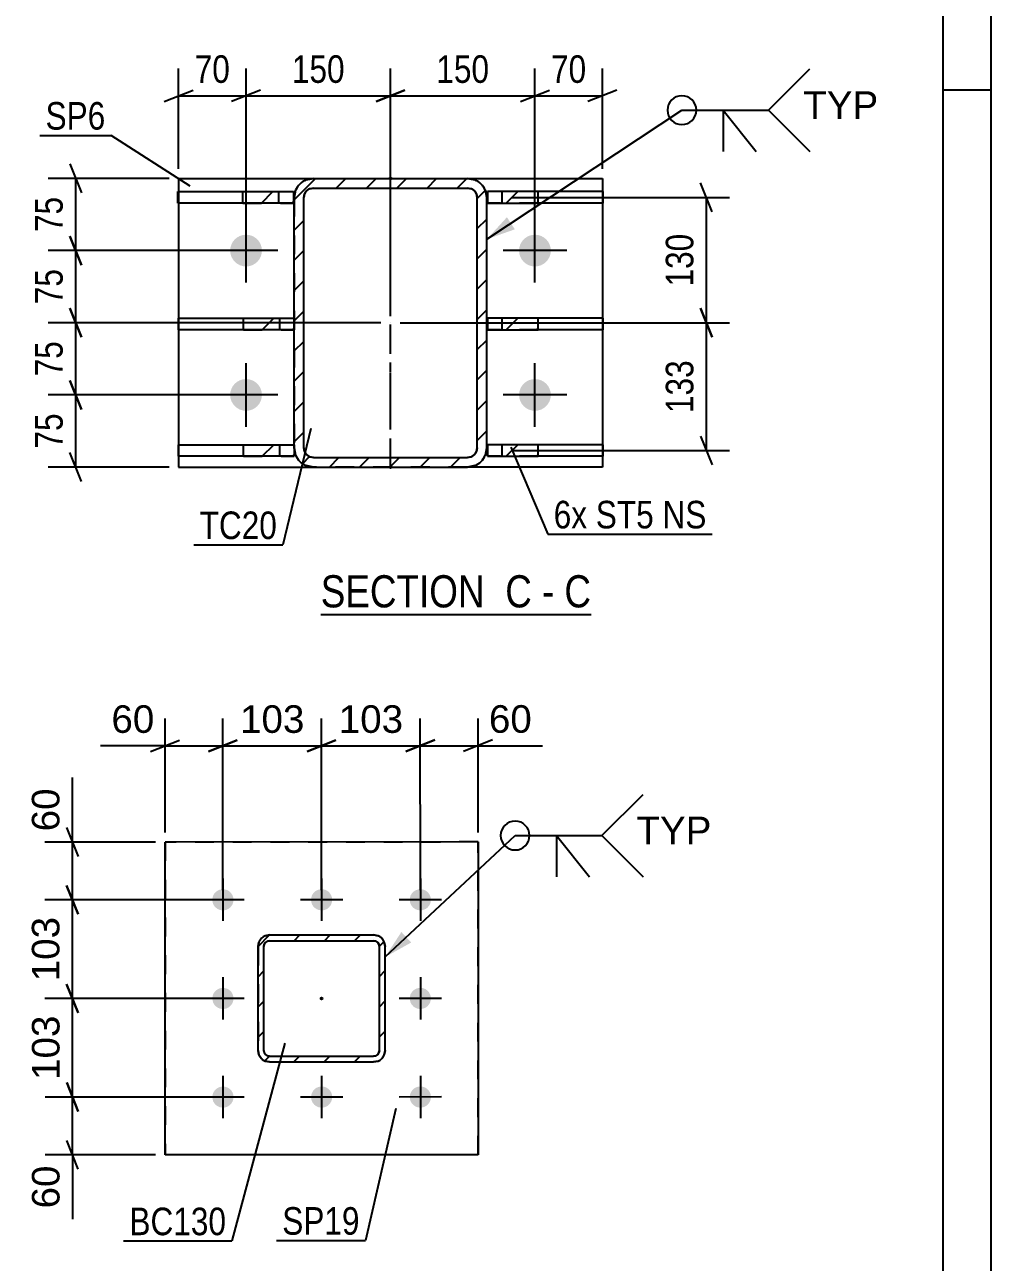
# Model space of a CAD drawing. Header units: millimetres. Extents: x -162 to 432, y -197 to 223.
# Drawn here: x 331.8 to 432.1, y -20.7 to 107.9 of the extents above; entities that cross this region are included whole.
import ezdxf

# ---------------------------------------------------------------- set-up
doc = ezdxf.new("R2010")
doc.units = ezdxf.units.MM
doc.linetypes.add('DXK_LINE_DOT2', pattern=[3.9198, 1.9599, -1.9599])
doc.linetypes.add('DXK_LINE_DOT3', pattern=[5.9187, 2.979, -0.9799, 0.9799, -0.9799])
doc.styles.add('Arial', font='ARIAL.TTF', dxfattribs={"height": 0.2})
doc.styles.add('Arial Narrow', font='ARIALN.TTF', dxfattribs={"height": 0.2})

# ---------------------------------------------------------------- blocks, each defined once
blk = doc.blocks.new('Unknown-284928118-1134')
at = {"color": 5, "linetype": 'Continuous'}
for p, q in [((432.12, -196.89), (432.12, 223.11)), ((427.12, -191.89), (427.12, 218.11)), ((432.12, 101.11), (427.12, 101.11))]:
    blk.add_line(p, q, dxfattribs=at)
blk = doc.blocks.new('Unknown-284928118-15 - 1880')
at = {"color": 6, "linetype": 'Continuous'}
blk.add_line((362.5, 46.61), (390.57, 46.61), dxfattribs=at)
at = {"color": 0, "linetype": 'Continuous'}
for points in [[(380.61, 47.36), (380.61, 50.86), (362.5, 50.86), (362.5, 47.36)], [(384.43, 47.36), (384.43, 50.86), (381.66, 50.86), (381.66, 47.36)], [(386.75, 47.36), (386.75, 50.86), (385.48, 50.86), (385.48, 47.36)], [(390.57, 47.36), (390.57, 50.86), (387.8, 50.86), (387.8, 47.36)]]:
    blk.add_wipeout(points, dxfattribs=at)
at = {"color": 7, "linetype": 'Continuous', "style": 'Arial Narrow'}
for s, p in [('SECTION ', (362.5, 47.36)), ('C', (381.66, 47.36)), ('C', (387.8, 47.36)), ('-', (385.48, 47.36))]:
    blk.add_text(s, height=3.34, dxfattribs=at).set_placement(p)
blk = doc.blocks.new('Bolt-284928118-1534 - 1454')
at = {"linetype": 'Continuous'}
for points in [[(351.58, 17.77), (351.77, 17.91), (351.98, 18.01), (352.2, 18.06), (352.43, 18.07), (352.66, 18.02), (352.87, 17.94), (353.06, 17.8), (353.21, 17.64), (353.33, 17.44), (353.41, 17.22), (353.44, 16.99), (353.42, 16.76), (353.35, 16.54), (353.24, 16.34), (353.09, 16.17), (352.91, 16.03), (352.7, 15.93), (352.47, 15.88), (352.24, 15.88), (352.02, 15.92), (351.81, 16.01), (351.62, 16.14), (351.46, 16.31), (351.34, 16.5), (351.27, 16.72), (351.24, 16.95), (351.26, 17.18), (351.32, 17.4), (351.43, 17.6)], [(361.83, 17.78), (362.02, 17.92), (362.23, 18.01), (362.45, 18.06), (362.68, 18.07), (362.91, 18.03), (363.12, 17.94), (363.31, 17.81), (363.46, 17.64), (363.58, 17.44), (363.66, 17.22), (363.69, 17), (363.67, 16.77), (363.6, 16.55), (363.49, 16.34), (363.34, 16.17), (363.16, 16.03), (362.95, 15.93), (362.72, 15.88), (362.49, 15.88), (362.27, 15.92), (362.06, 16.01), (361.87, 16.14), (361.71, 16.31), (361.59, 16.51), (361.52, 16.72), (361.49, 16.95), (361.51, 17.18), (361.57, 17.4), (361.68, 17.6)], [(372.08, 17.78), (372.27, 17.92), (372.48, 18.01), (372.7, 18.07), (372.93, 18.07), (373.16, 18.03), (373.37, 17.94), (373.56, 17.81), (373.71, 17.64), (373.83, 17.44), (373.91, 17.23), (373.94, 17), (373.92, 16.77), (373.85, 16.55), (373.74, 16.35), (373.59, 16.17), (373.41, 16.03), (373.2, 15.94), (372.97, 15.88), (372.74, 15.88), (372.52, 15.92), (372.31, 16.01), (372.12, 16.14), (371.96, 16.31), (371.84, 16.51), (371.77, 16.73), (371.74, 16.95), (371.76, 17.18), (371.82, 17.4), (371.93, 17.6)], [(351.59, 7.52), (351.77, 7.66), (351.98, 7.76), (352.2, 7.81), (352.43, 7.82), (352.66, 7.77), (352.87, 7.69), (353.06, 7.55), (353.22, 7.39), (353.33, 7.19), (353.41, 6.97), (353.44, 6.74), (353.42, 6.51), (353.35, 6.29), (353.24, 6.09), (353.09, 5.92), (352.91, 5.78), (352.7, 5.68), (352.47, 5.63), (352.24, 5.63), (352.02, 5.67), (351.81, 5.76), (351.62, 5.89), (351.46, 6.06), (351.34, 6.25), (351.27, 6.47), (351.24, 6.7), (351.26, 6.93), (351.32, 7.15), (351.44, 7.35)], [(372.09, 7.53), (372.27, 7.67), (372.48, 7.76), (372.7, 7.82), (372.93, 7.82), (373.16, 7.78), (373.37, 7.69), (373.56, 7.56), (373.72, 7.39), (373.83, 7.19), (373.91, 6.98), (373.94, 6.75), (373.92, 6.52), (373.85, 6.3), (373.74, 6.1), (373.59, 5.92), (373.41, 5.78), (373.2, 5.69), (372.97, 5.63), (372.74, 5.63), (372.52, 5.67), (372.31, 5.76), (372.12, 5.89), (371.96, 6.06), (371.84, 6.26), (371.77, 6.48), (371.74, 6.7), (371.76, 6.93), (371.82, 7.15), (371.94, 7.35)], [(351.59, -2.73), (351.77, -2.59), (351.98, -2.49), (352.2, -2.44), (352.43, -2.43), (352.66, -2.48), (352.87, -2.56), (353.06, -2.7), (353.22, -2.86), (353.34, -3.06), (353.41, -3.28), (353.44, -3.51), (353.42, -3.74), (353.35, -3.96), (353.24, -4.16), (353.09, -4.33), (352.91, -4.47), (352.7, -4.57), (352.48, -4.62), (352.25, -4.62), (352.02, -4.58), (351.81, -4.49), (351.62, -4.36), (351.46, -4.19), (351.34, -4), (351.27, -3.78), (351.24, -3.55), (351.26, -3.32), (351.33, -3.1), (351.44, -2.9)], [(361.84, -2.72), (362.02, -2.58), (362.23, -2.49), (362.45, -2.44), (362.68, -2.43), (362.91, -2.47), (363.12, -2.56), (363.31, -2.69), (363.47, -2.86), (363.59, -3.06), (363.66, -3.28), (363.69, -3.5), (363.67, -3.73), (363.6, -3.95), (363.49, -4.16), (363.34, -4.33), (363.16, -4.47), (362.95, -4.57), (362.73, -4.62), (362.5, -4.62), (362.27, -4.58), (362.06, -4.49), (361.87, -4.36), (361.71, -4.19), (361.59, -3.99), (361.52, -3.78), (361.49, -3.55), (361.51, -3.32), (361.58, -3.1), (361.69, -2.9)], [(372.09, -2.72), (372.27, -2.58), (372.48, -2.49), (372.7, -2.43), (372.93, -2.43), (373.16, -2.47), (373.37, -2.56), (373.56, -2.69), (373.72, -2.86), (373.84, -3.06), (373.91, -3.27), (373.94, -3.5), (373.92, -3.73), (373.85, -3.95), (373.74, -4.15), (373.59, -4.33), (373.41, -4.47), (373.2, -4.56), (372.98, -4.62), (372.75, -4.62), (372.52, -4.58), (372.31, -4.49), (372.12, -4.36), (371.96, -4.19), (371.84, -3.99), (371.77, -3.77), (371.74, -3.55), (371.76, -3.32), (371.83, -3.1), (371.94, -2.9)]]:
    blk.add_hatch(color=1, dxfattribs=at).paths.add_polyline_path(points)
at = {"color": 1, "linetype": 'Continuous'}
for p, q in [((352.34, 19.17), (352.34, 14.77)), ((362.59, 19.17), (362.59, 14.77)), ((372.84, 19.18), (372.84, 14.78)), ((354.54, 16.97), (350.14, 16.97)), ((364.79, 16.97), (360.39, 16.97)), ((375.04, 16.98), (370.64, 16.97)), ((352.34, 8.92), (352.34, 4.52)), ((372.84, 8.93), (372.84, 4.53)), ((354.54, 6.72), (350.14, 6.72)), ((375.04, 6.73), (370.64, 6.72)), ((352.34, -1.33), (352.34, -5.73)), ((362.59, -1.33), (362.59, -5.73)), ((372.84, -1.32), (372.84, -5.72)), ((354.54, -3.53), (350.14, -3.53)), ((364.79, -3.53), (360.39, -3.53)), ((375.04, -3.52), (370.64, -3.53))]:
    blk.add_line(p, q, dxfattribs=at)
blk = doc.blocks.new('Part-284928118-1482 - 1454')
at = {"linetype": 'Continuous'}
h = blk.add_hatch(dxfattribs=at)
h.set_pattern_fill('', scale=0.7, style=0, pattern_type=0)
h.set_pattern_definition([(45, (357.1875, 13.322), (-1.57154, 1.57154), [])])
h.paths.add_polyline_path([(367.99, 13.32), (357.19, 13.32), (356.73, 13.23), (356.34, 12.97), (356.08, 12.58), (355.99, 12.12), (355.99, 1.32), (356.08, 0.86), (356.34, 0.47), (356.73, 0.21), (357.19, 0.12), (367.99, 0.12), (368.45, 0.22), (368.84, 0.48), (369.1, 0.86), (369.19, 1.32), (369.19, 12.12), (369.1, 12.58), (368.84, 12.97), (368.45, 13.23)])
h.paths.add_polyline_path([(368.54, 12.35), (368.59, 12.12), (368.59, 1.32), (368.54, 1.09), (368.41, 0.9), (368.22, 0.77), (367.99, 0.72), (357.19, 0.72), (356.96, 0.77), (356.77, 0.9), (356.64, 1.09), (356.59, 1.32), (356.59, 12.12), (356.63, 12.35), (356.76, 12.55), (356.96, 12.68), (357.19, 12.72), (367.99, 12.72), (368.22, 12.68), (368.41, 12.55)])
blk.add_hatch(color=246, dxfattribs=at).paths.add_polyline_path([(362.59, 6.62, -1), (362.59, 6.82, -1)])
at = {"color": 7, "linetype": 'DXK_LINE_DOT2'}
for p, q in [((356.73, 13.23), (357.18, 13.32)), ((357.18, 13.32), (357.19, 13.32)), ((357.19, 13.32), (367.99, 13.32)), ((367.99, 13.32), (368.45, 13.23)), ((355.99, 12.12), (356.08, 12.58)), ((355.99, 12.12), (355.99, 1.32)), ((356.08, 12.58), (356.08, 12.58)), ((356.63, 12.35), (356.59, 12.12)), ((356.59, 1.32), (356.59, 12.12)), ((356.76, 12.55), (356.63, 12.35)), ((356.96, 12.68), (356.76, 12.55)), ((357.19, 12.72), (356.96, 12.68)), ((357.19, 12.72), (367.99, 12.72)), ((368.22, 12.68), (367.99, 12.72)), ((368.41, 12.55), (368.22, 12.68)), ((368.54, 12.35), (368.41, 12.55)), ((368.59, 12.12), (368.54, 12.35)), ((368.59, 1.32), (368.59, 12.12)), ((369.1, 12.58), (369.19, 12.12)), ((369.19, 1.32), (369.19, 12.12)), ((356.08, 0.86), (355.99, 1.32)), ((356.59, 1.32), (356.63, 1.09)), ((368.54, 1.09), (368.59, 1.32)), ((369.19, 1.32), (369.1, 0.87)), ((356.63, 1.09), (356.76, 0.9)), ((357.19, 0.12), (356.73, 0.21)), ((356.76, 0.9), (356.96, 0.77)), ((356.96, 0.77), (357.19, 0.72)), ((357.19, 0.72), (367.99, 0.72)), ((357.19, 0.12), (367.99, 0.12)), ((367.99, 0.72), (368.22, 0.77)), ((368.45, 0.22), (367.99, 0.12)), ((368.22, 0.77), (368.41, 0.9)), ((368.41, 0.9), (368.54, 1.09))]:
    blk.add_line(p, q, dxfattribs=at)
at = {"color": 2, "linetype": 'Continuous'}
for p, q in [((357.19, 13.32), (356.73, 13.23)), ((357.19, 13.32), (357.19, 13.32)), ((357.19, 13.32), (367.99, 13.32)), ((367.99, 13.32), (367.99, 13.32)), ((368.45, 13.23), (367.99, 13.32)), ((356.08, 12.58), (355.99, 12.12)), ((355.99, 12.12), (355.99, 12.12)), ((355.99, 1.32), (355.99, 12.12)), ((356.59, 12.12), (356.63, 12.35)), ((356.59, 12.12), (356.59, 12.12)), ((356.59, 1.32), (356.59, 12.12)), ((356.63, 12.35), (356.76, 12.55)), ((356.76, 12.55), (356.96, 12.68)), ((356.96, 12.68), (357.19, 12.72)), ((357.19, 12.72), (357.19, 12.72)), ((357.19, 12.72), (367.99, 12.72)), ((367.99, 12.72), (367.99, 12.72)), ((367.99, 12.72), (368.22, 12.68)), ((368.22, 12.68), (368.41, 12.55)), ((368.41, 12.55), (368.54, 12.35)), ((368.54, 12.35), (368.59, 12.12)), ((368.59, 12.12), (368.59, 12.12)), ((368.59, 1.32), (368.59, 12.12)), ((369.19, 12.12), (369.1, 12.58)), ((369.19, 12.12), (369.19, 12.12)), ((369.19, 1.32), (369.19, 12.12)), ((355.99, 1.32), (355.99, 1.32)), ((355.99, 1.32), (356.08, 0.86)), ((356.59, 1.32), (356.59, 1.32)), ((356.64, 1.09), (356.59, 1.32)), ((368.59, 1.32), (368.54, 1.09)), ((368.59, 1.32), (368.59, 1.32)), ((369.1, 0.86), (369.19, 1.32)), ((369.19, 1.32), (369.19, 1.32)), ((356.77, 0.9), (356.64, 1.09)), ((356.73, 0.21), (357.19, 0.12)), ((356.96, 0.77), (356.77, 0.9)), ((357.19, 0.72), (356.96, 0.77)), ((357.19, 0.72), (357.19, 0.72)), ((357.19, 0.72), (367.99, 0.72)), ((357.19, 0.12), (357.19, 0.12)), ((357.19, 0.12), (367.99, 0.12)), ((368.22, 0.77), (367.99, 0.72)), ((367.99, 0.72), (367.99, 0.72)), ((367.99, 0.12), (368.45, 0.22)), ((367.99, 0.12), (367.99, 0.12)), ((368.41, 0.9), (368.22, 0.77)), ((368.54, 1.09), (368.41, 0.9))]:
    blk.add_line(p, q, dxfattribs=at)
at = {"color": 7, "linetype": 'DXK_LINE_DOT3'}
blk.add_line((362.59, 6.72), (362.59, 6.72), dxfattribs=at)
at = {"color": 246, "linetype": 'DXK_LINE_DOT2'}
blk.add_line((362.59, 6.72), (362.59, 6.72), dxfattribs=at)
at = {"color": 246, "linetype": 'Continuous'}
blk.add_circle((362.59, 6.72), 0.1, dxfattribs=at)
at = {"color": 2, "linetype": 'Continuous'}
for centre, start, end in [((357.19, 12.12), 112.5099, 157.5099), ((367.99, 12.12), 22.5099, 67.5099), ((357.19, 1.32), 202.5099, 247.5099), ((367.99, 1.32), 292.5099, 337.5099)]:
    blk.add_arc(centre, 1.2, start, end, dxfattribs=at)
at = {"color": 7, "linetype": 'DXK_LINE_DOT2'}
for centre, start, end in [((367.99, 12.12), 22.5099, 67.5099), ((357.19, 1.32), 202.5099, 247.5099), ((367.99, 1.32), 292.5099, 337.5099)]:
    blk.add_arc(centre, 1.2, start, end, dxfattribs=at)
blk = doc.blocks.new('Part-284928118-1487 - 1454')
at = {"color": 2, "linetype": 'Continuous'}
for p, q in [((378.84, 22.98), (346.34, 22.97)), ((346.34, 22.97), (346.34, 22.97)), ((346.34, -9.53), (346.34, 22.97)), ((378.84, 22.98), (378.84, 22.98)), ((378.84, 22.98), (378.84, -9.52)), ((378.84, -9.52), (346.34, -9.53)), ((346.34, -9.53), (346.34, -9.53)), ((378.84, -9.52), (378.84, -9.52))]:
    blk.add_line(p, q, dxfattribs=at)
at = {"color": 7, "linetype": 'DXK_LINE_DOT2'}
for p, q in [((378.84, 22.98), (346.34, 22.97)), ((346.34, 22.97), (346.34, -9.53)), ((378.84, -9.52), (378.84, 22.98)), ((378.84, -9.52), (346.34, -9.53))]:
    blk.add_line(p, q, dxfattribs=at)
blk = doc.blocks.new('Part-284928118-1974 - 1880')
at = {"linetype": 'Continuous'}
h = blk.add_hatch(dxfattribs=at)
h.set_pattern_fill('', scale=0.7, style=0, pattern_type=0)
h.set_pattern_definition([(45, (379.817, 90.5672), (-1.5715, 1.5715), [])])
h.paths.add_polyline_path([(385.09, 90.57), (379.82, 90.57), (379.82, 89.37), (385.09, 89.37)])
at = {"color": 7, "linetype": 'DXK_LINE_DOT2'}
for p, q in [((379.82, 89.37), (379.82, 90.57)), ((385.09, 90.57), (379.82, 90.57)), ((381.32, 89.37), (381.32, 90.57)), ((385.09, 89.37), (379.82, 89.37))]:
    blk.add_line(p, q, dxfattribs=at)
at = {"color": 2, "linetype": 'Continuous'}
for p, q in [((385.09, 90.57), (379.82, 90.57)), ((379.82, 90.57), (379.82, 89.37)), ((391.82, 90.57), (385.09, 90.57)), ((385.09, 89.37), (385.09, 90.57)), ((391.82, 89.37), (391.82, 90.57)), ((379.82, 89.37), (385.09, 89.37)), ((391.82, 89.37), (385.09, 89.37))]:
    blk.add_line(p, q, dxfattribs=at)
blk = doc.blocks.new('Part-284928118-1979 - 1880')
at = {"linetype": 'Continuous'}
h = blk.add_hatch(dxfattribs=at)
h.set_pattern_fill('', scale=0.7, style=0, pattern_type=0)
h.set_pattern_definition([(45, (379.817, 77.4172), (-1.5715, 1.5715), [])])
h.paths.add_polyline_path([(385.09, 77.42), (379.82, 77.42), (379.82, 76.22), (385.09, 76.22)])
at = {"color": 7, "linetype": 'DXK_LINE_DOT2'}
for p, q in [((379.82, 76.22), (379.82, 77.42)), ((385.09, 77.42), (379.82, 77.42)), ((381.32, 76.22), (381.32, 77.42)), ((385.09, 76.22), (379.82, 76.22))]:
    blk.add_line(p, q, dxfattribs=at)
at = {"color": 2, "linetype": 'Continuous'}
for p, q in [((385.09, 77.42), (379.82, 77.42)), ((379.82, 77.42), (379.82, 76.22)), ((391.82, 77.42), (385.09, 77.42)), ((385.09, 76.22), (385.09, 77.42)), ((391.82, 76.22), (391.82, 77.42)), ((379.82, 76.22), (385.09, 76.22)), ((391.82, 76.22), (385.09, 76.22))]:
    blk.add_line(p, q, dxfattribs=at)
blk = doc.blocks.new('Part-284928118-1923 - 1880')
at = {"linetype": 'Continuous'}
h = blk.add_hatch(dxfattribs=at)
h.set_pattern_fill('', scale=0.7, style=0, pattern_type=0)
h.set_pattern_definition([(45, (379.5877, 90.71), (-1.57154, 1.57154), [])])
h.paths.add_polyline_path([(379.74, 89.94), (379.59, 90.71), (379.15, 91.36), (378.51, 91.79), (377.74, 91.94), (361.74, 91.94), (360.97, 91.79), (360.33, 91.36), (359.89, 90.71), (359.74, 89.94), (359.74, 63.94), (359.89, 63.18), (360.33, 62.53), (360.97, 62.1), (361.74, 61.94), (377.74, 61.94), (378.51, 62.1), (379.15, 62.53), (379.59, 63.18), (379.74, 63.94)])
h.paths.add_polyline_path([(378.66, 63.56), (378.45, 63.24), (378.12, 63.02), (377.74, 62.94), (361.74, 62.94), (361.36, 63.02), (361.03, 63.24), (360.82, 63.56), (360.74, 63.94), (360.74, 89.94), (360.82, 90.33), (361.03, 90.65), (361.36, 90.87), (361.74, 90.94), (377.74, 90.94), (378.12, 90.87), (378.45, 90.65), (378.66, 90.33), (378.74, 89.94), (378.74, 63.94)])
at = {"color": 7, "linetype": 'DXK_LINE_DOT2'}
for p, q in [((360.97, 91.79), (361.74, 91.94)), ((361.74, 91.94), (377.74, 91.94)), ((377.74, 91.94), (378.51, 91.79)), ((359.74, 89.94), (359.89, 90.71)), ((360.82, 90.33), (360.74, 89.94)), ((361.74, 90.94), (361.36, 90.87)), ((361.74, 90.94), (377.74, 90.94)), ((378.12, 90.87), (377.74, 90.94)), ((378.74, 89.94), (378.66, 90.33)), ((379.59, 90.71), (379.74, 89.94)), ((359.74, 89.94), (359.74, 63.94)), ((360.74, 63.94), (360.74, 89.94)), ((378.74, 63.94), (378.74, 89.94)), ((379.74, 63.94), (379.74, 89.94)), ((359.89, 63.18), (359.74, 63.94)), ((360.74, 63.94), (360.82, 63.56)), ((361.36, 63.02), (361.74, 62.94)), ((377.74, 62.94), (378.12, 63.02)), ((378.66, 63.56), (378.74, 63.94)), ((379.74, 63.94), (379.59, 63.18)), ((361.74, 61.94), (360.97, 62.1)), ((361.74, 62.94), (377.74, 62.94)), ((361.74, 61.94), (377.74, 61.94)), ((378.51, 62.1), (377.74, 61.94))]:
    blk.add_line(p, q, dxfattribs=at)
at = {"color": 2, "linetype": 'Continuous'}
for p, q in [((361.74, 91.94), (360.97, 91.79)), ((361.74, 91.94), (377.74, 91.94)), ((378.51, 91.79), (377.74, 91.94)), ((359.89, 90.71), (359.74, 89.94)), ((360.74, 89.94), (360.82, 90.33)), ((361.36, 90.87), (361.74, 90.94)), ((361.74, 90.94), (377.74, 90.94)), ((377.74, 90.94), (378.12, 90.87)), ((378.66, 90.33), (378.74, 89.94)), ((379.74, 89.94), (379.59, 90.71)), ((359.74, 63.94), (359.74, 89.94)), ((360.74, 63.94), (360.74, 89.94)), ((378.74, 63.94), (378.74, 89.94)), ((379.74, 63.94), (379.74, 89.94)), ((359.74, 63.94), (359.89, 63.18)), ((360.82, 63.56), (360.74, 63.94)), ((361.74, 62.94), (361.36, 63.02)), ((378.12, 63.02), (377.74, 62.94)), ((378.74, 63.94), (378.66, 63.56)), ((379.59, 63.18), (379.74, 63.94)), ((360.97, 62.1), (361.74, 61.94)), ((361.74, 62.94), (377.74, 62.94)), ((361.74, 61.94), (377.74, 61.94)), ((377.74, 61.94), (378.51, 62.1))]:
    blk.add_line(p, q, dxfattribs=at)
at = {"color": 7, "linetype": 'DXK_LINE_DOT3'}
blk.add_line((369.74, 76.94), (369.74, 76.94), dxfattribs=at)
at = {"color": 7, "linetype": 'DXK_LINE_DOT2'}
for centre, radius, start, end in [((361.74, 89.94), 2, 112.5, 157.5), ((377.74, 89.94), 2, 22.5, 67.5), ((361.74, 89.94), 1, 112.5, 157.5), ((377.74, 89.94), 1, 22.5, 67.5), ((361.74, 63.94), 2, 202.5, 247.5), ((361.74, 63.94), 1, 202.5, 247.5), ((377.74, 63.94), 1, 292.5, 337.5), ((377.74, 63.94), 2, 292.5, 337.5)]:
    blk.add_arc(centre, radius, start, end, dxfattribs=at)
at = {"color": 2, "linetype": 'Continuous'}
for centre, radius, start, end in [((361.74, 89.94), 2, 112.5, 157.5), ((377.74, 89.94), 2, 22.5, 67.5), ((361.74, 89.94), 1, 112.5, 157.5), ((377.74, 89.94), 1, 22.5, 67.5), ((361.74, 63.94), 2, 202.5, 247.5), ((361.74, 63.94), 1, 202.5, 247.5), ((377.74, 63.94), 1, 292.5, 337.5), ((377.74, 63.94), 2, 292.5, 337.5)]:
    blk.add_arc(centre, radius, start, end, dxfattribs=at)
blk = doc.blocks.new('Bolt-284928118-1883 - 1880')
at = {"linetype": 'Continuous'}
for points in [[(353.09, 84.44, -1), (356.39, 84.44, -1)], [(383.09, 84.44, -1), (386.39, 84.44, -1)], [(353.09, 69.44, -1), (356.39, 69.44, -1)], [(383.09, 69.44, -1), (386.39, 69.44, -1)]]:
    blk.add_hatch(color=1, dxfattribs=at).paths.add_polyline_path(points)
at = {"color": 1, "linetype": 'Continuous'}
for p, q in [((354.74, 81.14), (354.74, 87.74)), ((384.74, 81.14), (384.74, 87.74)), ((358.04, 84.44), (351.44, 84.44)), ((388.04, 84.44), (381.44, 84.44)), ((354.74, 66.14), (354.74, 72.74)), ((384.74, 66.14), (384.74, 72.74)), ((358.04, 69.44), (351.44, 69.44)), ((388.04, 69.44), (381.44, 69.44))]:
    blk.add_line(p, q, dxfattribs=at)
blk = doc.blocks.new('Part-284928118-2047 - 1880')
at = {"linetype": 'Continuous'}
for points in [[(369.74, 91.84, -1), (369.74, 92.04, -1)], [(369.74, 61.84, -1), (369.74, 62.04, -1)]]:
    blk.add_hatch(color=246, dxfattribs=at).paths.add_polyline_path(points)
at = {"color": 2, "linetype": 'Continuous'}
for p, q in [((347.74, 91.94), (347.74, 90.57)), ((347.74, 91.94), (361.74, 91.94)), ((377.74, 91.94), (391.74, 91.94)), ((391.74, 91.94), (391.74, 90.57)), ((347.74, 89.37), (347.74, 61.94)), ((391.74, 89.37), (391.74, 77.42)), ((391.74, 76.22), (391.74, 64.27)), ((391.74, 63.07), (391.74, 61.94)), ((347.74, 61.94), (361.74, 61.94)), ((391.74, 61.94), (377.74, 61.94))]:
    blk.add_line(p, q, dxfattribs=at)
at = {"color": 7, "linetype": 'DXK_LINE_DOT2'}
for p, q in [((347.74, 91.94), (377.74, 91.94)), ((347.74, 90.57), (347.74, 77.42)), ((391.74, 90.57), (391.74, 89.37)), ((391.74, 77.42), (391.74, 76.22)), ((391.74, 64.27), (391.74, 63.07)), ((377.74, 61.94), (361.74, 61.94))]:
    blk.add_line(p, q, dxfattribs=at)
at = {"color": 7, "linetype": 'DXK_LINE_DOT3'}
blk.add_line((369.74, 61.94), (369.74, 91.94), dxfattribs=at)
at = {"color": 246, "linetype": 'DXK_LINE_DOT2'}
blk.add_line((369.74, 61.94), (369.74, 91.94), dxfattribs=at)
at = {"color": 246, "linetype": 'Continuous'}
for centre in [(369.74, 91.94), (369.74, 61.94)]:
    blk.add_circle(centre, 0.1, dxfattribs=at)
blk = doc.blocks.new('Part-284928118-1969 - 1880')
at = {"linetype": 'Continuous'}
h = blk.add_hatch(dxfattribs=at)
h.set_pattern_fill('', scale=0.7, style=0, pattern_type=0)
h.set_pattern_definition([(45, (379.817, 64.2672), (-1.5715, 1.5715), [])])
h.paths.add_polyline_path([(385.09, 64.27), (379.82, 64.27), (379.82, 63.07), (385.09, 63.07)])
at = {"color": 7, "linetype": 'DXK_LINE_DOT2'}
for p, q in [((379.82, 63.07), (379.82, 64.27)), ((385.09, 64.27), (379.82, 64.27)), ((385.09, 63.07), (379.82, 63.07)), ((381.32, 63.07), (381.32, 64.27))]:
    blk.add_line(p, q, dxfattribs=at)
at = {"color": 2, "linetype": 'Continuous'}
for p, q in [((385.09, 64.27), (379.82, 64.27)), ((379.82, 64.27), (379.82, 63.07)), ((379.82, 63.07), (385.09, 63.07)), ((391.82, 64.27), (385.09, 64.27)), ((385.09, 63.07), (385.09, 64.27)), ((391.82, 63.07), (385.09, 63.07)), ((391.82, 63.07), (391.82, 64.27))]:
    blk.add_line(p, q, dxfattribs=at)
blk = doc.blocks.new('Part-284928118-1984 - 1880')
at = {"linetype": 'Continuous'}
h = blk.add_hatch(dxfattribs=at)
h.set_pattern_fill('', scale=0.7, style=0, pattern_type=0)
h.set_pattern_definition([(45, (354.4676, 64.2672), (-1.5715, 1.5715), [])])
h.paths.add_polyline_path([(359.74, 64.27), (354.47, 64.27), (354.47, 63.07), (359.74, 63.07)])
at = {"color": 2, "linetype": 'Continuous'}
for p, q in [((347.74, 64.27), (354.47, 64.27)), ((347.74, 63.07), (347.74, 64.27)), ((354.47, 63.07), (347.74, 63.07)), ((354.47, 64.27), (359.74, 64.27)), ((354.47, 63.07), (354.47, 64.27)), ((359.74, 63.07), (354.47, 63.07)), ((359.74, 64.27), (359.74, 63.07))]:
    blk.add_line(p, q, dxfattribs=at)
at = {"color": 7, "linetype": 'DXK_LINE_DOT2'}
for p, q in [((354.47, 64.27), (359.74, 64.27)), ((354.47, 63.07), (359.74, 63.07)), ((358.24, 63.07), (358.24, 64.27)), ((359.74, 64.27), (359.74, 63.07))]:
    blk.add_line(p, q, dxfattribs=at)
blk = doc.blocks.new('Part-284928118-1989 - 1880')
at = {"linetype": 'Continuous'}
h = blk.add_hatch(dxfattribs=at)
h.set_pattern_fill('', scale=0.7, style=0, pattern_type=0)
h.set_pattern_definition([(45, (354.3906, 90.5672), (-1.5715, 1.5715), [])])
h.paths.add_polyline_path([(359.66, 90.57), (354.39, 90.57), (354.39, 89.37), (359.66, 89.37)])
at = {"color": 2, "linetype": 'Continuous'}
for p, q in [((347.66, 90.57), (354.39, 90.57)), ((347.66, 89.37), (347.66, 90.57)), ((354.39, 90.57), (359.66, 90.57)), ((354.39, 89.37), (354.39, 90.57)), ((359.66, 90.57), (359.66, 89.37)), ((354.39, 89.37), (347.66, 89.37)), ((359.66, 89.37), (354.39, 89.37))]:
    blk.add_line(p, q, dxfattribs=at)
at = {"color": 7, "linetype": 'DXK_LINE_DOT2'}
for p, q in [((354.39, 90.57), (359.66, 90.57)), ((358.16, 89.37), (358.16, 90.57)), ((359.66, 90.57), (359.66, 89.37)), ((354.39, 89.37), (359.66, 89.37))]:
    blk.add_line(p, q, dxfattribs=at)
blk = doc.blocks.new('Part-284928118-1994 - 1880')
at = {"linetype": 'Continuous'}
h = blk.add_hatch(dxfattribs=at)
h.set_pattern_fill('', scale=0.7, style=0, pattern_type=0)
h.set_pattern_definition([(45, (354.4676, 77.4172), (-1.5715, 1.5715), [])])
h.paths.add_polyline_path([(359.74, 77.42), (354.47, 77.42), (354.47, 76.22), (359.74, 76.22)])
at = {"color": 2, "linetype": 'Continuous'}
for p, q in [((347.74, 77.42), (354.47, 77.42)), ((347.74, 76.22), (347.74, 77.42)), ((354.47, 77.42), (359.74, 77.42)), ((354.47, 76.22), (354.47, 77.42)), ((359.74, 77.42), (359.74, 76.22)), ((354.47, 76.22), (347.74, 76.22)), ((359.74, 76.22), (354.47, 76.22))]:
    blk.add_line(p, q, dxfattribs=at)
at = {"color": 7, "linetype": 'DXK_LINE_DOT2'}
for p, q in [((354.47, 77.42), (359.74, 77.42)), ((358.24, 76.22), (358.24, 77.42)), ((359.74, 77.42), (359.74, 76.22)), ((354.47, 76.22), (359.74, 76.22))]:
    blk.add_line(p, q, dxfattribs=at)
blk = doc.blocks.new('StraightDimension-284928118-7751 - 1454')
at = {"color": 7, "linetype": 'Continuous'}
for p, q in [((336.71, 22.97), (336.71, 29.67)), ((336.71, 22.97), (336.71, 29.67)), ((336.11, 24.47), (337.31, 21.47)), ((345.34, 22.97), (333.86, 22.97)), ((336.71, 16.97), (336.71, 22.97)), ((337.31, 15.47), (336.11, 18.47)), ((351.34, 16.97), (333.86, 16.97))]:
    blk.add_line(p, q, dxfattribs=at)
at = {"color": 0}
blk.add_wipeout([(335.96, 29.14), (331.76, 29.14), (331.76, 23.49), (335.96, 23.49)], dxfattribs=at)
at = {"color": 3, "style": 'Arial'}
blk.add_text('60', height=2.865, rotation=90.0117, dxfattribs=at).set_placement((335.36, 24.09))
blk = doc.blocks.new('StraightDimension-284928118-7833 - 1454')
at = {"color": 7, "linetype": 'Continuous'}
for p, q in [((346.34, 23.97), (346.33, 35.82)), ((352.34, 17.97), (352.33, 35.82)), ((344.83, 32.37), (347.83, 33.57)), ((353.83, 33.57), (350.83, 32.37)), ((346.33, 32.97), (339.64, 32.97)), ((346.33, 32.97), (339.64, 32.97)), ((346.33, 32.97), (352.33, 32.97))]:
    blk.add_line(p, q, dxfattribs=at)
at = {"color": 0}
blk.add_wipeout([(345.81, 33.72), (345.81, 37.92), (340.16, 37.92), (340.16, 33.72)], dxfattribs=at)
at = {"color": 3, "style": 'Arial'}
blk.add_text('60', height=2.865, rotation=0.0115, dxfattribs=at).set_placement((340.76, 34.32))
blk = doc.blocks.new('StraightDimension-284928118-7753 - 1454')
at = {"color": 7, "linetype": 'Continuous'}
for p, q in [((336.11, 8.22), (337.32, 5.22)), ((351.34, 6.72), (333.86, 6.72)), ((336.72, -3.53), (336.71, 6.72)), ((337.32, -5.03), (336.12, -2.03)), ((351.34, -3.53), (333.87, -3.53))]:
    blk.add_line(p, q, dxfattribs=at)
at = {"color": 0}
blk.add_wipeout([(335.96, 5.53), (331.76, 5.53), (331.77, -2.34), (335.97, -2.34)], dxfattribs=at)
at = {"color": 3, "style": 'Arial'}
blk.add_text('103', height=2.865, rotation=90.0117, dxfattribs=at).set_placement((335.37, -1.74))
blk = doc.blocks.new('StraightDimension-284928118-7752 - 1454')
at = {"color": 7, "linetype": 'Continuous'}
for p, q in [((336.11, 18.47), (337.31, 15.47)), ((351.34, 16.97), (333.86, 16.97)), ((336.71, 6.72), (336.71, 16.97)), ((337.32, 5.22), (336.11, 8.22)), ((351.34, 6.72), (333.86, 6.72))]:
    blk.add_line(p, q, dxfattribs=at)
at = {"color": 0}
blk.add_wipeout([(335.96, 15.78), (331.76, 15.78), (331.76, 7.91), (335.96, 7.91)], dxfattribs=at)
at = {"color": 3, "style": 'Arial'}
blk.add_text('103', height=2.865, rotation=90.0117, dxfattribs=at).set_placement((335.36, 8.51))
blk = doc.blocks.new('StraightDimension-284928118-7754 - 1454')
at = {"color": 7, "linetype": 'Continuous'}
for p, q in [((336.12, -2.03), (337.32, -5.03)), ((351.34, -3.53), (333.87, -3.53)), ((336.72, -9.53), (336.72, -3.53)), ((337.32, -11.03), (336.12, -8.03)), ((345.34, -9.53), (333.87, -9.53)), ((336.72, -9.53), (336.72, -16.23)), ((336.72, -9.53), (336.72, -16.23))]:
    blk.add_line(p, q, dxfattribs=at)
at = {"color": 0}
blk.add_wipeout([(335.97, -10.06), (331.77, -10.06), (331.77, -15.7), (335.97, -15.7)], dxfattribs=at)
at = {"color": 3, "style": 'Arial'}
blk.add_text('60', height=2.865, rotation=90.0117, dxfattribs=at).set_placement((335.37, -15.1))
blk = doc.blocks.new('StraightDimension-284928118-7830 - 1454')
at = {"color": 7, "linetype": 'Continuous'}
for p, q in [((372.84, 17.98), (372.83, 35.83)), ((378.84, 23.98), (378.83, 35.83)), ((371.33, 32.38), (374.33, 33.58)), ((380.33, 33.58), (377.33, 32.38)), ((372.83, 32.98), (378.83, 32.98)), ((378.83, 32.98), (385.53, 32.98)), ((378.83, 32.98), (385.53, 32.98))]:
    blk.add_line(p, q, dxfattribs=at)
at = {"color": 0}
blk.add_wipeout([(385.01, 33.73), (385, 37.93), (379.36, 37.93), (379.36, 33.73)], dxfattribs=at)
at = {"color": 3, "style": 'Arial'}
blk.add_text('60', height=2.865, rotation=0.0115, dxfattribs=at).set_placement((379.96, 34.33))
blk = doc.blocks.new('StraightDimension-284928118-7831 - 1454')
at = {"color": 7, "linetype": 'Continuous'}
for p, q in [((362.59, 17.97), (362.58, 35.82)), ((372.84, 17.98), (372.83, 35.83)), ((361.08, 32.37), (364.08, 33.57)), ((374.33, 33.58), (371.33, 32.38)), ((362.58, 32.97), (372.83, 32.98))]:
    blk.add_line(p, q, dxfattribs=at)
at = {"color": 0}
blk.add_wipeout([(371.64, 33.73), (371.64, 37.93), (363.77, 37.92), (363.77, 33.72)], dxfattribs=at)
at = {"color": 3, "style": 'Arial'}
blk.add_text('103', height=2.865, rotation=0.0115, dxfattribs=at).set_placement((364.37, 34.32))
blk = doc.blocks.new('StraightDimension-284928118-7832 - 1454')
at = {"color": 7, "linetype": 'Continuous'}
for p, q in [((352.34, 17.97), (352.33, 35.82)), ((362.59, 17.97), (362.58, 35.82)), ((350.83, 32.37), (353.83, 33.57)), ((364.08, 33.57), (361.08, 32.37)), ((352.33, 32.97), (362.58, 32.97))]:
    blk.add_line(p, q, dxfattribs=at)
at = {"color": 0}
blk.add_wipeout([(361.39, 33.72), (361.39, 37.92), (353.52, 37.92), (353.52, 33.72)], dxfattribs=at)
at = {"color": 3, "style": 'Arial'}
blk.add_text('103', height=2.865, rotation=0.0115, dxfattribs=at).set_placement((354.12, 34.32))
blk = doc.blocks.new('StraightDimension-284928118-2058 - 1880')
at = {"color": 7, "linetype": 'Continuous'}
for p, q in [((336.45, 70.94), (337.65, 67.94)), ((353.74, 69.44), (334.2, 69.44)), ((337.05, 61.94), (337.05, 69.44)), ((337.65, 60.44), (336.45, 63.44)), ((346.74, 61.94), (334.2, 61.94))]:
    blk.add_line(p, q, dxfattribs=at)
at = {"color": 0}
blk.add_wipeout([(336.3, 68.12), (332.1, 68.12), (332.1, 63.27), (336.3, 63.27)], dxfattribs=at)
at = {"color": 3, "style": 'Arial Narrow'}
blk.add_text('75', height=2.863, rotation=90.0002, dxfattribs=at).set_placement((335.7, 63.87))
blk = doc.blocks.new('StraightDimension-284928118-2117 - 1880')
at = {"color": 7, "linetype": 'Continuous'}
for p, q in [((347.74, 92.94), (347.74, 103.37)), ((354.74, 85.44), (354.74, 103.37)), ((346.24, 99.92), (349.24, 101.12)), ((347.74, 100.52), (354.74, 100.52)), ((356.24, 101.12), (353.24, 99.92))]:
    blk.add_line(p, q, dxfattribs=at)
at = {"color": 0}
blk.add_wipeout([(353.67, 101.27), (353.67, 105.47), (348.81, 105.47), (348.81, 101.27)], dxfattribs=at)
at = {"color": 3, "style": 'Arial Narrow'}
blk.add_text('70', height=2.863, dxfattribs=at).set_placement((349.41, 101.87))
blk = doc.blocks.new('StraightDimension-284928118-2062 - 1880')
at = {"color": 7, "linetype": 'Continuous'}
for p, q in [((336.45, 78.44), (337.65, 75.44)), ((368.74, 76.94), (334.2, 76.94)), ((337.05, 69.44), (337.05, 76.94)), ((337.65, 67.94), (336.45, 70.94)), ((353.74, 69.44), (334.2, 69.44))]:
    blk.add_line(p, q, dxfattribs=at)
at = {"color": 0}
blk.add_wipeout([(336.3, 75.62), (332.1, 75.62), (332.1, 70.77), (336.3, 70.77)], dxfattribs=at)
at = {"color": 3, "style": 'Arial Narrow'}
blk.add_text('75', height=2.863, rotation=90.0002, dxfattribs=at).set_placement((335.7, 71.37))
blk = doc.blocks.new('StraightDimension-284928118-2070 - 1880')
at = {"color": 7, "linetype": 'Continuous'}
for p, q in [((336.45, 85.94), (337.65, 82.94)), ((353.74, 84.44), (334.2, 84.44)), ((337.05, 76.94), (337.05, 84.44)), ((337.65, 75.44), (336.45, 78.44)), ((368.74, 76.94), (334.2, 76.94))]:
    blk.add_line(p, q, dxfattribs=at)
at = {"color": 0}
blk.add_wipeout([(336.3, 83.12), (332.1, 83.12), (332.1, 78.27), (336.3, 78.27)], dxfattribs=at)
at = {"color": 3, "style": 'Arial Narrow'}
blk.add_text('75', height=2.863, rotation=90.0002, dxfattribs=at).set_placement((335.7, 78.87))
blk = doc.blocks.new('StraightDimension-284928118-2078 - 1880')
at = {"color": 7, "linetype": 'Continuous'}
for p, q in [((336.45, 93.44), (337.65, 90.44)), ((346.74, 91.94), (334.2, 91.94)), ((337.05, 84.44), (337.05, 91.94)), ((337.65, 82.94), (336.45, 85.94)), ((353.74, 84.44), (334.2, 84.44))]:
    blk.add_line(p, q, dxfattribs=at)
at = {"color": 0}
blk.add_wipeout([(336.3, 90.62), (332.1, 90.62), (332.1, 85.77), (336.3, 85.77)], dxfattribs=at)
at = {"color": 3, "style": 'Arial Narrow'}
blk.add_text('75', height=2.863, rotation=90.0002, dxfattribs=at).set_placement((335.7, 86.37))
blk = doc.blocks.new('StraightDimension-284928118-2083 - 1880')
at = {"color": 7, "linetype": 'Continuous'}
for p, q in [((403.14, 75.44), (401.94, 78.44)), ((370.74, 76.94), (404.94, 76.94)), ((402.54, 63.67), (402.54, 76.94)), ((401.94, 65.17), (403.14, 62.17)), ((382.32, 63.67), (404.94, 63.67))]:
    blk.add_line(p, q, dxfattribs=at)
at = {"color": 0}
blk.add_wipeout([(401.79, 73.65), (397.59, 73.65), (397.59, 66.96), (401.79, 66.96)], dxfattribs=at)
at = {"color": 3, "style": 'Arial Narrow'}
blk.add_text('133', height=2.863, rotation=90.0002, dxfattribs=at).set_placement((401.19, 67.56))
blk = doc.blocks.new('StraightDimension-284928118-2090 - 1880')
at = {"color": 7, "linetype": 'Continuous'}
for p, q in [((403.14, 88.47), (401.94, 91.47)), ((382.32, 89.97), (404.94, 89.97)), ((402.54, 76.94), (402.54, 89.97)), ((401.94, 78.44), (403.14, 75.44)), ((370.74, 76.94), (404.94, 76.94))]:
    blk.add_line(p, q, dxfattribs=at)
at = {"color": 0}
blk.add_wipeout([(401.79, 86.8), (397.59, 86.8), (397.59, 80.11), (401.79, 80.11)], dxfattribs=at)
at = {"color": 3, "style": 'Arial Narrow'}
blk.add_text('130', height=2.863, rotation=90.0002, dxfattribs=at).set_placement((401.19, 80.71))
blk = doc.blocks.new('StraightDimension-284928118-2097 - 1880')
at = {"color": 7, "linetype": 'Continuous'}
for p, q in [((384.74, 85.44), (384.74, 103.37)), ((391.74, 92.94), (391.74, 103.37)), ((383.24, 99.92), (386.24, 101.12)), ((384.74, 100.52), (391.74, 100.52)), ((393.24, 101.12), (390.24, 99.92))]:
    blk.add_line(p, q, dxfattribs=at)
at = {"color": 0}
blk.add_wipeout([(390.67, 101.27), (390.67, 105.47), (385.81, 105.47), (385.81, 101.27)], dxfattribs=at)
at = {"color": 3, "style": 'Arial Narrow'}
blk.add_text('70', height=2.863, dxfattribs=at).set_placement((386.41, 101.87))
blk = doc.blocks.new('StraightDimension-284928118-2101 - 1880')
at = {"color": 7, "linetype": 'Continuous'}
for p, q in [((369.74, 77.94), (369.74, 103.37)), ((384.74, 85.44), (384.74, 103.37)), ((371.24, 101.12), (368.24, 99.92)), ((369.74, 100.52), (384.74, 100.52)), ((383.24, 99.92), (386.24, 101.12))]:
    blk.add_line(p, q, dxfattribs=at)
at = {"color": 0}
blk.add_wipeout([(380.58, 101.27), (380.58, 105.47), (373.9, 105.47), (373.9, 101.27)], dxfattribs=at)
at = {"color": 3, "style": 'Arial Narrow'}
blk.add_text('150', height=2.863, dxfattribs=at).set_placement((374.5, 101.87))
blk = doc.blocks.new('StraightDimension-284928118-2109 - 1880')
at = {"color": 7, "linetype": 'Continuous'}
for p, q in [((354.74, 85.44), (354.74, 103.37)), ((369.74, 77.94), (369.74, 103.37)), ((356.24, 101.12), (353.24, 99.92)), ((354.74, 100.52), (369.74, 100.52)), ((368.24, 99.92), (371.24, 101.12))]:
    blk.add_line(p, q, dxfattribs=at)
at = {"color": 0}
blk.add_wipeout([(365.58, 101.27), (365.58, 105.47), (358.9, 105.47), (358.9, 101.27)], dxfattribs=at)
at = {"color": 3, "style": 'Arial Narrow'}
blk.add_text('150', height=2.863, dxfattribs=at).set_placement((359.5, 101.87))
blk = doc.blocks.new('Mark-284928118-1478 - 1454')
at = {"color": 0}
blk.add_wipeout([(352.68, -17.88), (352.68, -14.88), (342.63, -14.88), (342.63, -17.88)], dxfattribs=at)
blk.add_wipeout([(352.68, -17.88), (352.68, -14.88), (342.63, -14.88), (342.63, -17.88)], dxfattribs=at)
at = {"color": 30, "linetype": 'Continuous'}
for p in [(358.78, 2.09), (342.03, -18.48)]:
    blk.add_line(p, (353.28, -18.48), dxfattribs=at)
at = {"color": 3, "style": 'Arial Narrow'}
blk.add_text('BC130', height=2.863, dxfattribs=at).set_placement((342.63, -17.88))
blk = doc.blocks.new('Mark-284928118-1483 - 1454')
at = {"color": 0}
blk.add_wipeout([(366.54, -17.83), (366.54, -14.83), (358.5, -14.83), (358.5, -17.83)], dxfattribs=at)
blk.add_wipeout([(366.54, -17.83), (366.54, -14.83), (358.5, -14.83), (358.5, -17.83)], dxfattribs=at)
at = {"color": 30, "linetype": 'Continuous'}
for p in [(370.29, -4.73), (357.9, -18.43)]:
    blk.add_line(p, (367.14, -18.43), dxfattribs=at)
at = {"color": 3, "style": 'Arial Narrow'}
blk.add_text('SP19', height=2.863, dxfattribs=at).set_placement((358.5, -17.83))
blk = doc.blocks.new('WeldMark-284928118-1617 - 1454')
at = {"linetype": 'Continuous'}
blk.add_hatch(color=30, dxfattribs=at).paths.add_polyline_path([(371.89, 12.53), (369.19, 11.03), (370.87, 13.63)])
at = {"color": 30, "linetype": 'Continuous'}
for p, q in [((369.19, 11.03), (382.68, 23.65)), ((382.68, 23.65), (391.68, 23.65))]:
    blk.add_line(p, q, dxfattribs=at)
at = {"color": 3, "linetype": 'Continuous'}
for q in [(390.4, 19.36), (386.97, 19.36)]:
    blk.add_line((386.97, 23.65), q, dxfattribs=at)
for start, end in [(90, 270), (270, 90)]:
    blk.add_arc((382.68, 23.65), 1.5, start, end, dxfattribs=at)
at = {"color": 0, "linetype": 'Continuous'}
blk.add_wipeout([(403.06, 22.75), (403.06, 25.75), (395.28, 25.75), (395.28, 22.75)], dxfattribs=at)
blk.add_wipeout([(403.06, 22.75), (403.06, 25.75), (395.28, 25.75), (395.28, 22.75)], dxfattribs=at)
at = {"color": 3, "linetype": 'Continuous'}
for q in [(395.97, 27.93), (395.97, 19.36)]:
    blk.add_line((391.68, 23.65), q, dxfattribs=at)
at = {"color": 3, "linetype": 'Continuous', "style": 'Arial'}
blk.add_text('TYP', height=2.865, dxfattribs=at).set_placement((395.28, 22.75))
blk = doc.blocks.new('Mark-284928118-2043 - 1880')
at = {"color": 0}
blk.add_wipeout([(340.13, 97.01), (340.13, 100.01), (333.92, 100.01), (333.92, 97.01)], dxfattribs=at)
blk.add_wipeout([(340.13, 97.01), (340.13, 100.01), (333.92, 100.01), (333.92, 97.01)], dxfattribs=at)
at = {"color": 30, "linetype": 'Continuous'}
for p in [(333.32, 96.41), (348.92, 91.12)]:
    blk.add_line(p, (340.73, 96.41), dxfattribs=at)
at = {"color": 3, "style": 'Arial Narrow'}
blk.add_text('SP6', height=2.863, dxfattribs=at).set_placement((333.92, 97.01))
blk = doc.blocks.new('WeldMark-284928118-2122 - 1880')
at = {"linetype": 'Continuous'}
blk.add_hatch(color=30, dxfattribs=at).paths.add_polyline_path([(382.66, 86.65), (379.74, 85.62), (381.83, 87.9)])
at = {"color": 30, "linetype": 'Continuous'}
for p, q in [((379.74, 85.62), (400, 99.03)), ((400, 99.03), (409, 99.03))]:
    blk.add_line(p, q, dxfattribs=at)
at = {"color": 3, "linetype": 'Continuous'}
for q in [(407.72, 94.74), (404.29, 94.74)]:
    blk.add_line((404.29, 99.03), q, dxfattribs=at)
for start, end in [(90, 270), (270, 90)]:
    blk.add_arc((400, 99.03), 1.5, start, end, dxfattribs=at)
at = {"color": 0, "linetype": 'Continuous'}
blk.add_wipeout([(420.38, 98.13), (420.38, 101.13), (412.6, 101.13), (412.6, 98.13)], dxfattribs=at)
blk.add_wipeout([(420.38, 98.13), (420.38, 101.13), (412.6, 101.13), (412.6, 98.13)], dxfattribs=at)
at = {"color": 3, "linetype": 'Continuous'}
for q in [(413.29, 103.31), (413.29, 94.74)]:
    blk.add_line((409, 99.03), q, dxfattribs=at)
at = {"color": 3, "linetype": 'Continuous', "style": 'Arial'}
blk.add_text('TYP', height=2.865, dxfattribs=at).set_placement((412.6, 98.13))
blk = doc.blocks.new('Mark-284928118-1919 - 1880')
at = {"color": 0}
blk.add_wipeout([(357.96, 54.46), (357.96, 57.46), (349.92, 57.46), (349.92, 54.46)], dxfattribs=at)
blk.add_wipeout([(357.96, 54.46), (357.96, 57.46), (349.92, 57.46), (349.92, 54.46)], dxfattribs=at)
at = {"color": 30, "linetype": 'Continuous'}
for p in [(361.46, 65.96), (349.32, 53.86)]:
    blk.add_line(p, (358.56, 53.86), dxfattribs=at)
at = {"color": 3, "style": 'Arial Narrow'}
blk.add_text('TC20', height=2.863, dxfattribs=at).set_placement((349.92, 54.46))
blk = doc.blocks.new('MarkSet-284928118-2171 - 1880')
at = {"color": 0}
for points in [[(390.16, 55.57), (390.16, 58.57), (386.69, 58.57), (386.69, 55.57)], [(397.09, 55.57), (397.09, 58.57), (391.06, 58.57), (391.06, 55.57)], [(402.55, 55.57), (402.55, 58.57), (397.99, 58.57), (397.99, 55.57)]]:
    blk.add_wipeout(points, dxfattribs=at)
for points in [[(390.16, 55.57), (390.16, 58.57), (386.69, 58.57), (386.69, 55.57)], [(397.09, 55.57), (397.09, 58.57), (391.06, 58.57), (391.06, 55.57)], [(402.55, 55.57), (402.55, 58.57), (397.99, 58.57), (397.99, 55.57)]]:
    blk.add_wipeout(points, dxfattribs=at)
at = {"color": 30, "linetype": 'Continuous'}
for p, q in [((382.25, 64), (386.09, 54.97)), ((386.09, 54.97), (403.15, 54.97))]:
    blk.add_line(p, q, dxfattribs=at)
at = {"color": 3, "style": 'Arial Narrow'}
for s, p in [('6x', (386.69, 55.57)), ('ST5', (391.06, 55.57)), ('NS', (397.99, 55.57))]:
    blk.add_text(s, height=2.863, dxfattribs=at).set_placement(p)

msp = doc.modelspace()

# ---------------------------------------------------------------- block references
for name in ['Unknown-284928118-1134', 'Part-284928118-2047 - 1880', 'Part-284928118-1923 - 1880', 'Part-284928118-1989 - 1880', 'Part-284928118-1974 - 1880', 'Bolt-284928118-1883 - 1880', 'Part-284928118-1994 - 1880', 'Part-284928118-1979 - 1880', 'Part-284928118-1984 - 1880', 'Part-284928118-1969 - 1880', 'Part-284928118-1487 - 1454', 'Bolt-284928118-1534 - 1454', 'Part-284928118-1482 - 1454']:
    msp.add_blockref(name, (0, 0))

# ---------------------------------------------------------------- next in the draw order: block references
for name in ['StraightDimension-284928118-2117 - 1880', 'StraightDimension-284928118-2083 - 1880', 'StraightDimension-284928118-2058 - 1880', 'Unknown-284928118-15 - 1880', 'StraightDimension-284928118-7830 - 1454', 'StraightDimension-284928118-7751 - 1454', 'StraightDimension-284928118-7753 - 1454']:
    msp.add_blockref(name, (0, 0))

# ---------------------------------------------------------------- next in the draw order: block references
for name in ['StraightDimension-284928118-2090 - 1880', 'StraightDimension-284928118-2062 - 1880', 'Mark-284928118-1919 - 1880', 'MarkSet-284928118-2171 - 1880', 'StraightDimension-284928118-7833 - 1454', 'StraightDimension-284928118-7831 - 1454', 'StraightDimension-284928118-7754 - 1454']:
    msp.add_blockref(name, (0, 0))

# ---------------------------------------------------------------- next in the draw order: block references
for name in ['StraightDimension-284928118-2097 - 1880', 'StraightDimension-284928118-2070 - 1880', 'WeldMark-284928118-1617 - 1454', 'StraightDimension-284928118-7752 - 1454', 'Mark-284928118-1478 - 1454']:
    msp.add_blockref(name, (0, 0))

# ---------------------------------------------------------------- next in the draw order: block references
for name in ['StraightDimension-284928118-2101 - 1880', 'StraightDimension-284928118-2078 - 1880', 'StraightDimension-284928118-7832 - 1454', 'Mark-284928118-1483 - 1454']:
    msp.add_blockref(name, (0, 0))

# ---------------------------------------------------------------- next in the draw order: block references
for name in ['StraightDimension-284928118-2109 - 1880', 'WeldMark-284928118-2122 - 1880', 'Mark-284928118-2043 - 1880']:
    msp.add_blockref(name, (0, 0))

doc.saveas('drawing.dxf')
